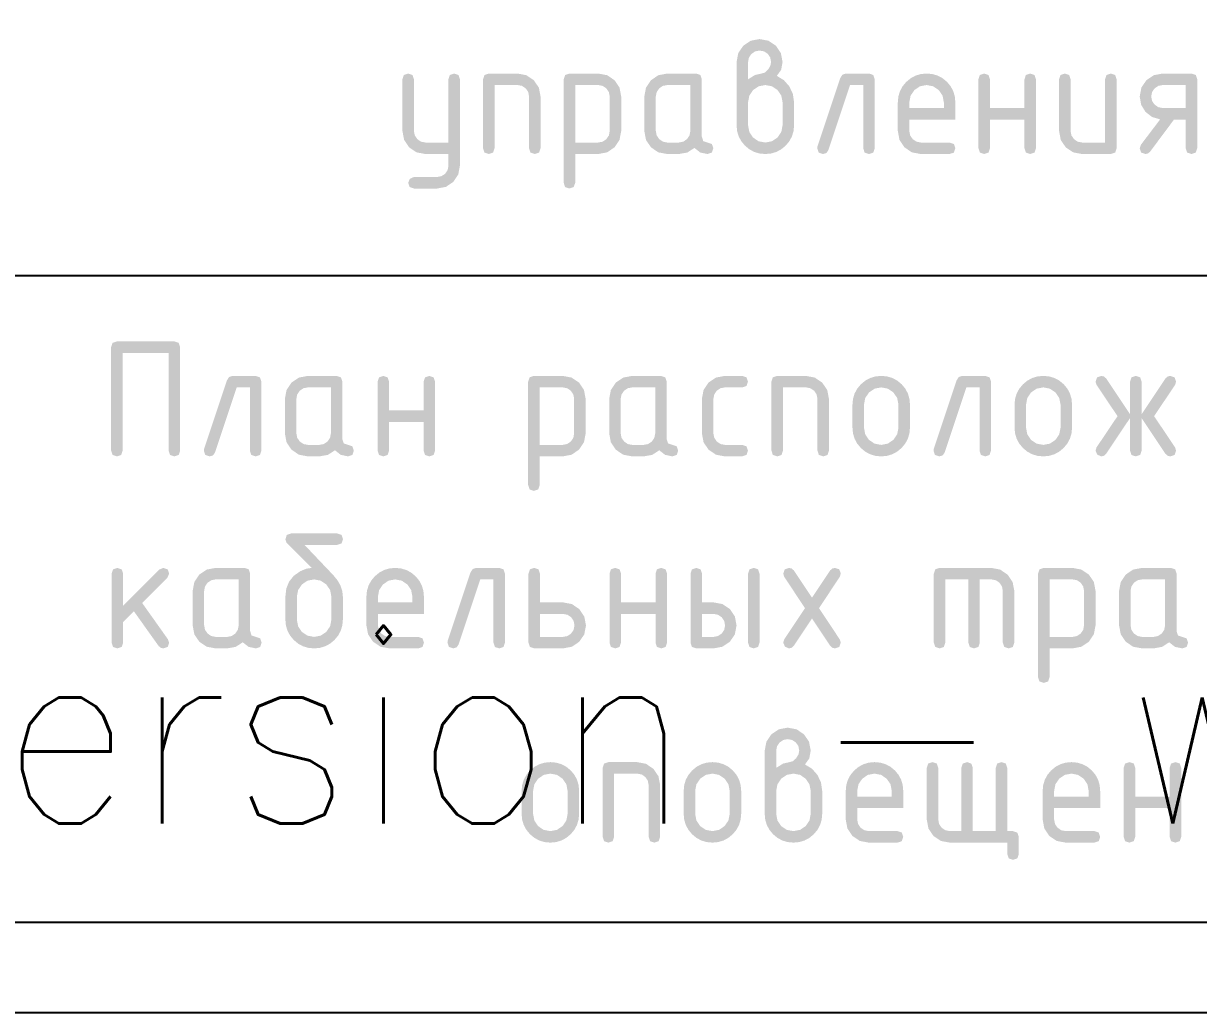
# Model space of a CAD drawing. Header units: millimetres. Extents: x 0 to 420, y 0 to 297.
# Drawn here: x 323.02 to 345.56, y 0 to 18.97 of the extents above; entities that cross this region are included whole.
import ezdxf

# ---------------------------------------------------------------- set-up
doc = ezdxf.new("R2010")
doc.units = ezdxf.units.MM
doc.layers.get('0').update_dxf_attribs({"linetype": 'CONTINUOUS'})
doc.styles.get("Standard").update_dxf_attribs({"font": 'STANDARD'})

# ---------------------------------------------------------------- blocks, each defined once
blk = doc.blocks.new('ABViewer')
at = {"color": 0, "true_color": 0x000001, "insert": (0, 0), "char_height": 0.05, "attachment_point": 1}
blk.add_mtext('ABViewer 16 trial version - www.cadsofttools.com', dxfattribs=at)

msp = doc.modelspace()

# ---------------------------------------------------------------- hatches: boundary and pattern name
at = {"true_color": 0x000007}
h = msp.add_hatch(color=0, dxfattribs=at)
h.paths.add_polyline_path([(336.924062, 17.901124), (337.058558, 17.983737), (337.181479, 18.011367), (337.247143, 18.030452), (337.308259, 18.087986), (337.351185, 18.159919), (337.365585, 18.231853), (337.349531, 18.317842), (337.301644, 18.388949), (337.230537, 18.436354), (337.144548, 18.452339), (337.05973, 18.436216), (336.988554, 18.387847), (336.940185, 18.316671), (336.924062, 18.231853)], flags=0)
h.paths.add_polyline_path([(337.475828, 17.966167), (337.611772, 17.883829), (337.716709, 17.763871), (337.783958, 17.618626), (337.806557, 17.460151), (337.806557, 17.018628), (337.796437, 16.907722), (337.766112, 16.805652), (337.715633, 16.712368), (337.645051, 16.627816), (337.560199, 16.55764), (337.466871, 16.507514), (337.365068, 16.477438), (337.254791, 16.467413), (337.143885, 16.477446), (337.041815, 16.507582), (336.94853, 16.557872), (336.863979, 16.628367), (336.793803, 16.71322), (336.743676, 16.806548), (336.713601, 16.90835), (336.703576, 17.018628), (336.703576, 18.231853), (336.735546, 18.402661), (336.832009, 18.544943), (336.974636, 18.640717), (337.144548, 18.672825), (337.315631, 18.640579), (337.458189, 18.543841), (337.553963, 18.401489), (337.586071, 18.231853), (337.558442, 18.081853)], flags=0)
h.paths.add_polyline_path([(337.586071, 17.018628), (337.586071, 17.460151), (337.561818, 17.586724), (337.489609, 17.693867), (337.382948, 17.766558), (337.254791, 17.79088), (337.126633, 17.766558), (337.019973, 17.693867), (336.94804, 17.586724), (336.924062, 17.460151), (336.924062, 17.018628), (336.94804, 16.89047), (337.019973, 16.78381), (337.126633, 16.711877), (337.254791, 16.687899), (337.382948, 16.712014), (337.489609, 16.784913), (337.561818, 16.891642)], flags=0)
for points in [[(331.176321, 16.243619), (331.176321, 16.467413), (330.734797, 16.467413), (330.563783, 16.499383), (330.421707, 16.595846), (330.325727, 16.738473), (330.293825, 16.908385), (330.293825, 17.901124), (330.321248, 17.983737), (330.404068, 18.011367), (330.486682, 17.983737), (330.514311, 17.901124), (330.514311, 16.908385), (330.530503, 16.824462), (330.579355, 16.752942), (330.650875, 16.704091), (330.734797, 16.687899), (331.176321, 16.687899), (331.176321, 17.901124), (331.203744, 17.983737), (331.286564, 18.011367), (331.369177, 17.983737), (331.396807, 17.901124), (331.396807, 16.246926), (331.365112, 16.077014), (331.270579, 15.934387), (331.12995, 15.838131), (330.960796, 15.805954), (330.514311, 15.805954), (330.431491, 15.833584), (330.404068, 15.916197), (330.437141, 15.992816), (330.514311, 16.02644), (330.955835, 16.02644), (331.041342, 16.042012), (331.11238, 16.088176), (331.160267, 16.158043)], [(331.840533, 16.577656), (331.840533, 17.901124), (331.867956, 17.983737), (331.950776, 18.011367), (332.502543, 18.011367), (332.672179, 17.979121), (332.814531, 17.882382), (332.911269, 17.740031), (332.943515, 17.570394), (332.943515, 16.577656), (332.915885, 16.494836), (332.833272, 16.467413), (332.750452, 16.494836), (332.723029, 16.577656), (332.723029, 17.570394), (332.706975, 17.655902), (332.659088, 17.72694), (332.58805, 17.774826), (332.502543, 17.79088), (332.061019, 17.79088), (332.061019, 16.577656), (332.03339, 16.494836), (331.950776, 16.467413), (331.867956, 16.494836)], [(338.801499, 18.011367), (339.243022, 18.011367), (339.325636, 17.983737), (339.353265, 17.901124), (339.353265, 16.577656), (339.325636, 16.494836), (339.243022, 16.467413), (339.160202, 16.494836), (339.132779, 16.577656), (339.132779, 17.79088), (338.880323, 17.79088), (338.464155, 16.542378), (338.425777, 16.486085), (338.360527, 16.467413), (338.277707, 16.495249), (338.250284, 16.579309), (338.255245, 16.612933), (338.691256, 17.920967), (338.733768, 17.988698)], [(341.564186, 17.128871), (341.564186, 16.577656), (341.536556, 16.494836), (341.453943, 16.467413), (341.371123, 16.494836), (341.3437, 16.577656), (341.3437, 17.901124), (341.371123, 17.983737), (341.453943, 18.011367), (341.536556, 17.983737), (341.564186, 17.901124), (341.564186, 17.349908), (342.226196, 17.349908), (342.226196, 17.901124), (342.253618, 17.983737), (342.336439, 18.011367), (342.419052, 17.983737), (342.446682, 17.901124), (342.446682, 16.577656), (342.419052, 16.494836), (342.336439, 16.467413), (342.253618, 16.494836), (342.226196, 16.577656), (342.226196, 17.128871)], [(343.99339, 17.901124), (343.99339, 16.577656), (343.96576, 16.494836), (343.883147, 16.467413), (343.33138, 16.467413), (343.160366, 16.499314), (343.01829, 16.595295), (342.92231, 16.73737), (342.890408, 16.908385), (342.890408, 17.901124), (342.917831, 17.983737), (343.000651, 18.011367), (343.083264, 17.983737), (343.110894, 17.901124), (343.110894, 16.908385), (343.127086, 16.824462), (343.175937, 16.752942), (343.247458, 16.704091), (343.33138, 16.687899), (343.772904, 16.687899), (343.772904, 17.901124), (343.800327, 17.983737), (343.883147, 18.011367), (343.96576, 17.983737)], [(324.815857, 12.872904), (325.918838, 12.872904), (326.001452, 12.845275), (326.029081, 12.762661), (326.029081, 10.777735), (326.001452, 10.694915), (325.918838, 10.667492), (325.836018, 10.694915), (325.808595, 10.777735), (325.808595, 12.652418), (324.9261, 12.652418), (324.9261, 10.777735), (324.89847, 10.694915), (324.815857, 10.667492), (324.733036, 10.694915), (324.705613, 10.777735), (324.705613, 12.762661), (324.733036, 12.845275)], [(327.035345, 12.211446), (327.476869, 12.211446), (327.559482, 12.183816), (327.587112, 12.101203), (327.587112, 10.777735), (327.559482, 10.694915), (327.476869, 10.667492), (327.394049, 10.694915), (327.366626, 10.777735), (327.366626, 11.99096), (327.114169, 11.99096), (326.698002, 10.742457), (326.659623, 10.686164), (326.594373, 10.667492), (326.511553, 10.695328), (326.48413, 10.779389), (326.489091, 10.813013), (326.925102, 12.121047), (326.967615, 12.188777)], [(330.037612, 11.32895), (330.037612, 10.777735), (330.009982, 10.694915), (329.927368, 10.667492), (329.844548, 10.694915), (329.817125, 10.777735), (329.817125, 12.101203), (329.844548, 12.183816), (329.927368, 12.211446), (330.009982, 12.183816), (330.037612, 12.101203), (330.037612, 11.549988), (330.699621, 11.549988), (330.699621, 12.101203), (330.727044, 12.183816), (330.809864, 12.211446), (330.892478, 12.183816), (330.920107, 12.101203), (330.920107, 10.777735), (330.892478, 10.694915), (330.809864, 10.667492), (330.727044, 10.694915), (330.699621, 10.777735), (330.699621, 11.32895)], [(336.258973, 11.770474), (336.258973, 11.108464), (336.275165, 11.024542), (336.324016, 10.953021), (336.395537, 10.90417), (336.479459, 10.887978), (336.81074, 10.887978), (336.893353, 10.860348), (336.920983, 10.777735), (336.893353, 10.694915), (336.81074, 10.667492), (336.479459, 10.667492), (336.308445, 10.699394), (336.166369, 10.795374), (336.070388, 10.93745), (336.038487, 11.108464), (336.038487, 11.770474), (336.070388, 11.941282), (336.166369, 12.083564), (336.308445, 12.179338), (336.479459, 12.211446), (336.81074, 12.211446), (336.893353, 12.183816), (336.920983, 12.101203), (336.893353, 12.018383), (336.81074, 11.99096), (336.479459, 11.99096), (336.394641, 11.974837), (336.323465, 11.926468), (336.275096, 11.855085)], [(337.372374, 10.777735), (337.372374, 12.101203), (337.399797, 12.183816), (337.482617, 12.211446), (338.034384, 12.211446), (338.20402, 12.1792), (338.346372, 12.082462), (338.44311, 11.94011), (338.475356, 11.770474), (338.475356, 10.777735), (338.447726, 10.694915), (338.365113, 10.667492), (338.282293, 10.694915), (338.25487, 10.777735), (338.25487, 11.770474), (338.238816, 11.855981), (338.190929, 11.927019), (338.119891, 11.974906), (338.034384, 11.99096), (337.59286, 11.99096), (337.59286, 10.777735), (337.565231, 10.694915), (337.482617, 10.667492), (337.399797, 10.694915)], [(341.032547, 12.211446), (341.47407, 12.211446), (341.556684, 12.183816), (341.584314, 12.101203), (341.584314, 10.777735), (341.556684, 10.694915), (341.47407, 10.667492), (341.39125, 10.694915), (341.363827, 10.777735), (341.363827, 11.99096), (341.111371, 11.99096), (340.695203, 10.742457), (340.656825, 10.686164), (340.591575, 10.667492), (340.508755, 10.695328), (340.481332, 10.779389), (340.486293, 10.813013), (340.922304, 12.121047), (340.964816, 12.188777)], [(344.252299, 11.404467), (343.792585, 10.715999), (343.75338, 10.67955), (343.700532, 10.667492), (343.622811, 10.700014), (343.590289, 10.777735), (343.608479, 10.839471), (344.011418, 11.439193), (343.608479, 12.039467), (343.590289, 12.101203), (343.617712, 12.183816), (343.700532, 12.211446), (343.75338, 12.199181), (343.792585, 12.162939), (344.252299, 11.474471), (344.252299, 12.101203), (344.279722, 12.183816), (344.362542, 12.211446), (344.445155, 12.183816), (344.472785, 12.101203), (344.472785, 11.474471), (344.931947, 12.162939), (344.970739, 12.199181), (345.024, 12.211446), (345.106613, 12.183816), (345.134243, 12.101203), (345.116053, 12.039467), (344.713115, 11.439193), (345.116053, 10.839471), (345.134243, 10.777735), (345.106613, 10.694915), (345.024, 10.667492), (344.970739, 10.67955), (344.931947, 10.715999), (344.472785, 11.404467), (344.472785, 10.777735), (344.445155, 10.694915), (344.362542, 10.667492), (344.279722, 10.694915), (344.252299, 10.777735)], [(324.935672, 7.802877), (325.629101, 8.496306), (325.707925, 8.528277), (325.790538, 8.500647), (325.818168, 8.418034), (325.784544, 8.340863), (325.300025, 7.856345), (325.796119, 7.157955), (325.818168, 7.092912), (325.790538, 7.011332), (325.707925, 6.984323), (325.65549, 6.995967), (325.615872, 7.031176), (325.141275, 7.697595), (324.935672, 7.492543), (324.935672, 7.094566), (324.908042, 7.011746), (324.825429, 6.984323), (324.742609, 7.011746), (324.715186, 7.094566), (324.715186, 8.418034), (324.742609, 8.500647), (324.825429, 8.528277), (324.908042, 8.500647), (324.935672, 8.418034)], [(331.708354, 8.528277), (332.149877, 8.528277), (332.232491, 8.500647), (332.26012, 8.418034), (332.26012, 7.094566), (332.232491, 7.011746), (332.149877, 6.984323), (332.067057, 7.011746), (332.039634, 7.094566), (332.039634, 8.307791), (331.787178, 8.307791), (331.37101, 7.059288), (331.332632, 7.002995), (331.267382, 6.984323), (331.184562, 7.012159), (331.157139, 7.096219), (331.1621, 7.129843), (331.598111, 8.437877), (331.640623, 8.505608)], [(334.486582, 7.645781), (334.486582, 7.094566), (334.458952, 7.011746), (334.376339, 6.984323), (334.293519, 7.011746), (334.266096, 7.094566), (334.266096, 8.418034), (334.293519, 8.500647), (334.376339, 8.528277), (334.458952, 8.500647), (334.486582, 8.418034), (334.486582, 7.866818), (335.148592, 7.866818), (335.148592, 8.418034), (335.176015, 8.500647), (335.258835, 8.528277), (335.341448, 8.500647), (335.369078, 8.418034), (335.369078, 7.094566), (335.341448, 7.011746), (335.258835, 6.984323), (335.176015, 7.011746), (335.148592, 7.094566), (335.148592, 7.645781)], [(338.284252, 7.756024), (338.683332, 7.156302), (338.702073, 7.094566), (338.674443, 7.011746), (338.59183, 6.984323), (338.538569, 6.99638), (338.499777, 7.03283), (338.150307, 7.557587), (337.801387, 7.03283), (337.762182, 6.99638), (337.709334, 6.984323), (337.631613, 7.016844), (337.599091, 7.094566), (337.617281, 7.156302), (338.016913, 7.756024), (337.617281, 8.356297), (337.599091, 8.418034), (337.626514, 8.500647), (337.709334, 8.528277), (337.762182, 8.516012), (337.801387, 8.47977), (338.150307, 7.956666), (338.499777, 8.47977), (338.538569, 8.516012), (338.59183, 8.528277), (338.674443, 8.50106), (338.702073, 8.419687), (338.683332, 8.356297)], [(340.597701, 8.528277), (341.590439, 8.528277), (341.760076, 8.496031), (341.902427, 8.399292), (341.999165, 8.256941), (342.031411, 8.087304), (342.031411, 7.094566), (342.003782, 7.011746), (341.921168, 6.984323), (341.838348, 7.011746), (341.810925, 7.094566), (341.810925, 8.087304), (341.79494, 8.172812), (341.747536, 8.24385), (341.676429, 8.291736), (341.590439, 8.307791), (341.369953, 8.307791), (341.369953, 7.094566), (341.342323, 7.011746), (341.25971, 6.984323), (341.17689, 7.011746), (341.149467, 7.094566), (341.149467, 8.307791), (340.707944, 8.307791), (340.707944, 7.094566), (340.680314, 7.011746), (340.597701, 6.984323), (340.51488, 7.011746), (340.487457, 7.094566), (340.487457, 8.418034), (340.51488, 8.500647)], [(334.134388, 3.369063), (334.134388, 4.692531), (334.161811, 4.775144), (334.244632, 4.802774), (334.796398, 4.802774), (334.966035, 4.770528), (335.108386, 4.67379), (335.205124, 4.531438), (335.23737, 4.361802), (335.23737, 3.369063), (335.209741, 3.286243), (335.127127, 3.25882), (335.044307, 3.286243), (335.016884, 3.369063), (335.016884, 4.361802), (335.00083, 4.447309), (334.952943, 4.518347), (334.881905, 4.566234), (334.796398, 4.582288), (334.354875, 4.582288), (334.354875, 3.369063), (334.327245, 3.286243), (334.244632, 3.25882), (334.161811, 3.286243)], [(341.896257, 3.25882), (340.793275, 3.25882), (340.622261, 3.29079), (340.480185, 3.387253), (340.384205, 3.52988), (340.352303, 3.699792), (340.352303, 4.692531), (340.379726, 4.775144), (340.462546, 4.802774), (340.54516, 4.775144), (340.572789, 4.692531), (340.572789, 3.699792), (340.588981, 3.61587), (340.637833, 3.54435), (340.709353, 3.495498), (340.793275, 3.479306), (341.014313, 3.479306), (341.014313, 4.692531), (341.041736, 4.775144), (341.124556, 4.802774), (341.207169, 4.775144), (341.234799, 4.692531), (341.234799, 3.479306), (341.675771, 3.479306), (341.675771, 4.692531), (341.703194, 4.775144), (341.786014, 4.802774), (341.868628, 4.775144), (341.896257, 4.692531), (341.896257, 3.479306), (342.0065, 3.479306), (342.089114, 3.451676), (342.116743, 3.369063), (342.116743, 3.038334), (342.089114, 2.95572), (342.0065, 2.928091), (341.92368, 2.95572), (341.896257, 3.038334)], [(344.350414, 3.920278), (344.350414, 3.369063), (344.322784, 3.286243), (344.240171, 3.25882), (344.157351, 3.286243), (344.129928, 3.369063), (344.129928, 4.692531), (344.157351, 4.775144), (344.240171, 4.802774), (344.322784, 4.775144), (344.350414, 4.692531), (344.350414, 4.141316), (345.012423, 4.141316), (345.012423, 4.692531), (345.039846, 4.775144), (345.122666, 4.802774), (345.20528, 4.775144), (345.232909, 4.692531), (345.232909, 3.369063), (345.20528, 3.286243), (345.122666, 3.25882), (345.039846, 3.286243), (345.012423, 3.369063), (345.012423, 3.920278)]]:
    msp.add_hatch(color=0, dxfattribs=at).paths.add_polyline_path(points, flags=0)
h = msp.add_hatch(color=0, dxfattribs=at)
h.paths.add_polyline_path([(333.387241, 17.901124), (333.414664, 17.983737), (333.497484, 18.011367), (334.049251, 18.011367), (334.220059, 17.979258), (334.362341, 17.883485), (334.458115, 17.741202), (334.490223, 17.570394), (334.490223, 16.908385), (334.458115, 16.738473), (334.362341, 16.595846), (334.220059, 16.499383), (334.049251, 16.467413), (333.607727, 16.467413), (333.607727, 15.916197), (333.580098, 15.833584), (333.497484, 15.805954), (333.414664, 15.833584), (333.387241, 15.916197)], flags=0)
h.paths.add_polyline_path([(333.607727, 17.79088), (333.607727, 16.687899), (334.049251, 16.687899), (334.133862, 16.704022), (334.205245, 16.752391), (334.253614, 16.823567), (334.269737, 16.908385), (334.269737, 17.570394), (334.253683, 17.655902), (334.205796, 17.72694), (334.134758, 17.774826), (334.049251, 17.79088)], flags=0)
h = msp.add_hatch(color=0, dxfattribs=at)
h.paths.add_polyline_path([(335.816445, 17.79088), (335.374922, 17.79088), (335.290103, 17.774757), (335.218928, 17.726388), (335.170559, 17.655006), (335.154436, 17.570394), (335.154436, 16.908385), (335.170628, 16.824462), (335.219479, 16.752942), (335.290999, 16.704091), (335.374922, 16.687899), (335.595959, 16.687899), (335.680571, 16.704022), (335.751953, 16.752391), (335.800322, 16.823567), (335.816445, 16.908385)], flags=0)
h.paths.add_polyline_path([(336.257417, 16.577656), (336.229788, 16.494836), (336.147174, 16.467413), (336.007097, 16.496489), (335.894718, 16.58427), (335.758981, 16.496489), (335.595959, 16.467413), (335.374922, 16.467413), (335.203907, 16.499314), (335.061831, 16.595295), (334.965851, 16.73737), (334.933949, 16.908385), (334.933949, 17.570394), (334.965851, 17.741202), (335.061831, 17.883485), (335.203907, 17.979258), (335.374922, 18.011367), (335.926688, 18.011367), (336.009302, 17.983737), (336.036931, 17.901124), (336.036931, 16.798142), (336.064354, 16.715322), (336.147174, 16.687899), (336.229788, 16.660269)], flags=0)
h = msp.add_hatch(color=0, dxfattribs=at)
h.paths.add_polyline_path([(340.348207, 17.79088), (340.221221, 17.766558), (340.114492, 17.693867), (340.041594, 17.586724), (340.017478, 17.460151), (340.017478, 17.349908), (340.679487, 17.349908), (340.679487, 17.460151), (340.655165, 17.586724), (340.582474, 17.693867), (340.475262, 17.766558)], flags=0)
h.paths.add_polyline_path([(340.017478, 17.128871), (340.017478, 16.908385), (340.03367, 16.824462), (340.082521, 16.752942), (340.154041, 16.704091), (340.237964, 16.687899), (340.78973, 16.687899), (340.872344, 16.660269), (340.899974, 16.577656), (340.872344, 16.494836), (340.78973, 16.467413), (340.237964, 16.467413), (340.066949, 16.499314), (339.924874, 16.595295), (339.828893, 16.73737), (339.796992, 16.908385), (339.796992, 17.460151), (339.807026, 17.57011), (339.837162, 17.671749), (339.887451, 17.765016), (339.957947, 17.849861), (340.042799, 17.920442), (340.136127, 17.970921), (340.23793, 18.001247), (340.348207, 18.011367), (340.459828, 18.00135), (340.562354, 17.971335), (340.655785, 17.921372), (340.740121, 17.851514), (340.809979, 17.767187), (340.859942, 17.673816), (340.889957, 17.571454), (340.899974, 17.460151), (340.899974, 17.128871)], flags=0)
h = msp.add_hatch(color=0, dxfattribs=at)
h.paths.add_polyline_path([(344.829581, 17.132178), (344.673863, 17.178067), (344.54791, 17.276045), (344.464815, 17.411231), (344.437116, 17.570394), (344.469018, 17.741202), (344.564998, 17.883485), (344.707074, 17.979258), (344.878088, 18.011367), (345.429855, 18.011367), (345.512468, 17.983737), (345.540098, 17.901124), (345.540098, 16.577656), (345.512468, 16.494836), (345.429855, 16.467413), (345.347035, 16.494836), (345.319612, 16.577656), (345.319612, 17.128871), (345.095267, 17.128871), (344.636105, 16.512612), (344.5969, 16.478644), (344.547359, 16.467413), (344.464539, 16.494836), (344.437116, 16.577656), (344.459165, 16.644353)], flags=0)
h.paths.add_polyline_path([(344.657602, 17.570394), (344.673794, 17.486058), (344.722646, 17.414952), (344.794166, 17.3661), (344.878088, 17.349908), (345.319612, 17.349908), (345.319612, 17.79088), (344.878088, 17.79088), (344.79327, 17.774757), (344.722094, 17.726388), (344.673725, 17.655006)], flags=0)
h = msp.add_hatch(color=0, dxfattribs=at)
h.paths.add_polyline_path([(328.921104, 11.99096), (328.479581, 11.99096), (328.394763, 11.974837), (328.323587, 11.926468), (328.275218, 11.855085), (328.259095, 11.770474), (328.259095, 11.108464), (328.275287, 11.024542), (328.324138, 10.953021), (328.395659, 10.90417), (328.479581, 10.887978), (328.700618, 10.887978), (328.78523, 10.904101), (328.856612, 10.95247), (328.904981, 11.023646), (328.921104, 11.108464)], flags=0)
h.paths.add_polyline_path([(329.362077, 10.777735), (329.334447, 10.694915), (329.251834, 10.667492), (329.111756, 10.696569), (328.999377, 10.78435), (328.86364, 10.696569), (328.700618, 10.667492), (328.479581, 10.667492), (328.308566, 10.699394), (328.166491, 10.795374), (328.07051, 10.93745), (328.038609, 11.108464), (328.038609, 11.770474), (328.07051, 11.941282), (328.166491, 12.083564), (328.308566, 12.179338), (328.479581, 12.211446), (329.031348, 12.211446), (329.113961, 12.183816), (329.141591, 12.101203), (329.141591, 10.998221), (329.169014, 10.915401), (329.251834, 10.887978), (329.334447, 10.860348)], flags=0)
h = msp.add_hatch(color=0, dxfattribs=at)
h.paths.add_polyline_path([(332.705492, 12.101203), (332.732915, 12.183816), (332.815735, 12.211446), (333.367501, 12.211446), (333.538309, 12.179338), (333.680591, 12.083564), (333.776365, 11.941282), (333.808473, 11.770474), (333.808473, 11.108464), (333.776365, 10.938552), (333.680591, 10.795925), (333.538309, 10.699462), (333.367501, 10.667492), (332.925978, 10.667492), (332.925978, 10.116277), (332.898348, 10.033663), (332.815735, 10.006034), (332.732915, 10.033663), (332.705492, 10.116277)], flags=0)
h.paths.add_polyline_path([(332.925978, 11.99096), (332.925978, 10.887978), (333.367501, 10.887978), (333.452113, 10.904101), (333.523495, 10.95247), (333.571864, 11.023646), (333.587987, 11.108464), (333.587987, 11.770474), (333.571933, 11.855981), (333.524046, 11.927019), (333.453008, 11.974906), (333.367501, 11.99096)], flags=0)
h = msp.add_hatch(color=0, dxfattribs=at)
h.paths.add_polyline_path([(335.142466, 11.99096), (334.700942, 11.99096), (334.616124, 11.974837), (334.544949, 11.926468), (334.496579, 11.855085), (334.480456, 11.770474), (334.480456, 11.108464), (334.496648, 11.024542), (334.5455, 10.953021), (334.61702, 10.90417), (334.700942, 10.887978), (334.92198, 10.887978), (335.006591, 10.904101), (335.077974, 10.95247), (335.126343, 11.023646), (335.142466, 11.108464)], flags=0)
h.paths.add_polyline_path([(335.583438, 10.777735), (335.555808, 10.694915), (335.473195, 10.667492), (335.333118, 10.696569), (335.220738, 10.78435), (335.085002, 10.696569), (334.92198, 10.667492), (334.700942, 10.667492), (334.529928, 10.699394), (334.387852, 10.795374), (334.291872, 10.93745), (334.25997, 11.108464), (334.25997, 11.770474), (334.291872, 11.941282), (334.387852, 12.083564), (334.529928, 12.179338), (334.700942, 12.211446), (335.252709, 12.211446), (335.335322, 12.183816), (335.362952, 12.101203), (335.362952, 10.998221), (335.390375, 10.915401), (335.473195, 10.887978), (335.555808, 10.860348)], flags=0)
h = msp.add_hatch(color=0, dxfattribs=at)
h.paths.add_polyline_path([(338.926853, 11.218707), (338.926853, 11.660231), (338.936887, 11.77019), (338.967023, 11.871828), (339.017313, 11.965096), (339.087808, 12.04994), (339.172661, 12.120521), (339.265988, 12.171001), (339.367791, 12.201326), (339.478068, 12.211446), (339.589689, 12.201429), (339.692215, 12.171414), (339.785646, 12.121451), (339.869982, 12.051594), (339.93984, 11.967266), (339.989803, 11.873895), (340.019818, 11.771533), (340.029835, 11.660231), (340.029835, 11.218707), (340.019715, 11.10843), (339.989389, 11.006627), (339.93891, 10.9133), (339.868329, 10.828447), (339.783476, 10.757952), (339.690148, 10.707662), (339.588346, 10.677526), (339.478068, 10.667492), (339.367791, 10.677526), (339.265988, 10.707662), (339.172661, 10.757952), (339.087808, 10.828447), (339.017313, 10.9133), (338.967023, 11.006627), (338.936887, 11.10843)], flags=0)
h.paths.add_polyline_path([(339.809349, 11.218707), (339.809349, 11.660231), (339.785026, 11.786803), (339.712335, 11.893946), (339.605123, 11.966637), (339.478068, 11.99096), (339.351082, 11.966637), (339.244353, 11.893946), (339.171455, 11.786803), (339.147339, 11.660231), (339.147339, 11.218707), (339.171317, 11.09055), (339.243251, 10.98389), (339.349911, 10.911956), (339.478068, 10.887978), (339.605123, 10.912094), (339.712335, 10.984992), (339.785026, 11.091721)], flags=0)
h = msp.add_hatch(color=0, dxfattribs=at)
h.paths.add_polyline_path([(342.03581, 11.218707), (342.03581, 11.660231), (342.045844, 11.77019), (342.07598, 11.871828), (342.12627, 11.965096), (342.196765, 12.04994), (342.281618, 12.120521), (342.374946, 12.171001), (342.476748, 12.201326), (342.587026, 12.211446), (342.698647, 12.201429), (342.801173, 12.171414), (342.894604, 12.121451), (342.97894, 12.051594), (343.048798, 11.967266), (343.09876, 11.873895), (343.128776, 11.771533), (343.138792, 11.660231), (343.138792, 11.218707), (343.128672, 11.10843), (343.098347, 11.006627), (343.047868, 10.9133), (342.977286, 10.828447), (342.892433, 10.757952), (342.799106, 10.707662), (342.697303, 10.677526), (342.587026, 10.667492), (342.476748, 10.677526), (342.374946, 10.707662), (342.281618, 10.757952), (342.196765, 10.828447), (342.12627, 10.9133), (342.07598, 11.006627), (342.045844, 11.10843)], flags=0)
h.paths.add_polyline_path([(342.918306, 11.218707), (342.918306, 11.660231), (342.893984, 11.786803), (342.821292, 11.893946), (342.714081, 11.966637), (342.587026, 11.99096), (342.460039, 11.966637), (342.35331, 11.893946), (342.280412, 11.786803), (342.256297, 11.660231), (342.256297, 11.218707), (342.280274, 11.09055), (342.352208, 10.98389), (342.458868, 10.911956), (342.587026, 10.887978), (342.714081, 10.912094), (342.821292, 10.984992), (342.893984, 11.091721)], flags=0)
h = msp.add_hatch(color=0, dxfattribs=at)
h.paths.add_polyline_path([(329.151163, 7.977061), (329.151163, 7.535538), (329.141043, 7.42526), (329.110718, 7.323458), (329.060238, 7.23013), (328.989657, 7.145277), (328.904804, 7.074782), (328.811477, 7.024492), (328.709674, 6.994356), (328.599397, 6.984323), (328.489119, 6.994356), (328.387317, 7.024492), (328.293989, 7.074782), (328.209136, 7.145277), (328.138641, 7.23013), (328.088351, 7.323458), (328.058215, 7.42526), (328.048181, 7.535538), (328.048181, 7.977061), (328.065975, 8.132194), (328.119426, 8.265209), (328.208637, 8.376107), (328.333711, 8.464887), (328.448364, 8.512291), (328.554748, 8.528277), (328.07023, 9.012795), (328.048181, 9.077838), (328.075604, 9.161692), (328.158424, 9.189735), (329.042574, 9.189735), (329.125187, 9.162105), (329.152817, 9.079492), (329.125187, 8.996672), (329.042574, 8.969249), (328.415842, 8.969249), (328.970364, 8.386063), (329.049309, 8.289135), (329.105826, 8.18859), (329.139811, 8.084531)], flags=0)
h.paths.add_polyline_path([(328.930677, 7.535538), (328.930677, 7.977061), (328.906355, 8.103634), (328.833663, 8.210777), (328.726452, 8.283468), (328.599397, 8.307791), (328.47241, 8.283468), (328.365681, 8.210777), (328.292783, 8.103634), (328.268667, 7.977061), (328.268667, 7.535538), (328.292645, 7.40738), (328.364579, 7.30072), (328.471239, 7.228787), (328.599397, 7.204809), (328.726452, 7.228924), (328.833663, 7.301823), (328.906355, 7.408552)], flags=0)
h = msp.add_hatch(color=0, dxfattribs=at)
h.paths.add_polyline_path([(327.15216, 8.307791), (326.710637, 8.307791), (326.625819, 8.291667), (326.554643, 8.243298), (326.506274, 8.171916), (326.490151, 8.087304), (326.490151, 7.425295), (326.506343, 7.341372), (326.555194, 7.269852), (326.626714, 7.221001), (326.710637, 7.204809), (326.931674, 7.204809), (327.016286, 7.220932), (327.087668, 7.269301), (327.136037, 7.340477), (327.15216, 7.425295)], flags=0)
h.paths.add_polyline_path([(327.593133, 7.094566), (327.565503, 7.011746), (327.482889, 6.984323), (327.342812, 7.013399), (327.230433, 7.10118), (327.094696, 7.013399), (326.931674, 6.984323), (326.710637, 6.984323), (326.539622, 7.016224), (326.397547, 7.112205), (326.301566, 7.25428), (326.269665, 7.425295), (326.269665, 8.087304), (326.301566, 8.258112), (326.397547, 8.400395), (326.539622, 8.496168), (326.710637, 8.528277), (327.262403, 8.528277), (327.345017, 8.500647), (327.372646, 8.418034), (327.372646, 7.315052), (327.400069, 7.232232), (327.482889, 7.204809), (327.565503, 7.177179)], flags=0)
h = msp.add_hatch(color=0, dxfattribs=at)
h.paths.add_polyline_path([(330.153875, 8.307791), (330.026889, 8.283468), (329.92016, 8.210777), (329.847262, 8.103634), (329.823146, 7.977061), (329.823146, 7.866818), (330.485156, 7.866818), (330.485156, 7.977061), (330.460833, 8.103634), (330.388142, 8.210777), (330.28093, 8.283468)], flags=0)
h.paths.add_polyline_path([(329.823146, 7.645781), (329.823146, 7.425295), (329.839338, 7.341372), (329.888189, 7.269852), (329.95971, 7.221001), (330.043632, 7.204809), (330.595399, 7.204809), (330.678012, 7.177179), (330.705642, 7.094566), (330.678012, 7.011746), (330.595399, 6.984323), (330.043632, 6.984323), (329.872618, 7.016224), (329.730542, 7.112205), (329.634562, 7.25428), (329.60266, 7.425295), (329.60266, 7.977061), (329.612694, 8.08702), (329.64283, 8.188659), (329.69312, 8.281926), (329.763615, 8.366771), (329.848468, 8.437352), (329.941795, 8.487831), (330.043598, 8.518157), (330.153875, 8.528277), (330.265496, 8.51826), (330.368022, 8.488245), (330.461453, 8.438282), (330.545789, 8.368424), (330.615647, 8.284097), (330.66561, 8.190726), (330.695625, 8.088364), (330.705642, 7.977061), (330.705642, 7.645781)], flags=0)
h = msp.add_hatch(color=0, dxfattribs=at)
h.paths.add_polyline_path([(333.814599, 7.425295), (333.782491, 7.25428), (333.686717, 7.112205), (333.544435, 7.016224), (333.373627, 6.984323), (332.82186, 6.984323), (332.73904, 7.011746), (332.711617, 7.094566), (332.711617, 8.418034), (332.73904, 8.500647), (332.82186, 8.528277), (332.904474, 8.500647), (332.932103, 8.418034), (332.932103, 7.866818), (333.373627, 7.866818), (333.544435, 7.834572), (333.686717, 7.737834), (333.782491, 7.595207)], flags=0)
h.paths.add_polyline_path([(333.594113, 7.425295), (333.578059, 7.511284), (333.530172, 7.582391), (333.459134, 7.629796), (333.373627, 7.645781), (332.932103, 7.645781), (332.932103, 7.204809), (333.373627, 7.204809), (333.458238, 7.220932), (333.529621, 7.269301), (333.57799, 7.340477)], flags=0)
h = msp.add_hatch(color=0, dxfattribs=at)
h.paths.add_polyline_path([(336.70307, 7.425295), (336.670962, 7.25428), (336.575188, 7.112205), (336.43263, 7.016224), (336.261547, 6.984323), (335.930818, 6.984323), (335.847998, 7.011746), (335.820575, 7.094566), (335.820575, 8.418034), (335.847998, 8.500647), (335.930818, 8.528277), (336.013431, 8.500647), (336.041061, 8.418034), (336.041061, 7.866818), (336.261547, 7.866818), (336.43263, 7.83471), (336.575188, 7.738936), (336.670962, 7.596378)], flags=0)
h.paths.add_polyline_path([(336.482584, 7.425295), (336.46653, 7.511284), (336.418643, 7.582391), (336.347537, 7.629796), (336.261547, 7.645781), (336.041061, 7.645781), (336.041061, 7.204809), (336.261547, 7.204809), (336.346641, 7.220932), (336.418092, 7.269301), (336.466461, 7.340477)], flags=0)
h.paths.add_polyline_path([(336.923556, 8.418034), (336.950979, 8.500647), (337.0338, 8.528277), (337.116413, 8.500647), (337.144043, 8.418034), (337.144043, 7.094566), (337.116413, 7.011746), (337.0338, 6.984323), (336.950979, 7.011746), (336.923556, 7.094566)], flags=0)
h = msp.add_hatch(color=0, dxfattribs=at)
h.paths.add_polyline_path([(342.486565, 8.418034), (342.513988, 8.500647), (342.596808, 8.528277), (343.148575, 8.528277), (343.319383, 8.496168), (343.461665, 8.400395), (343.557439, 8.258112), (343.589547, 8.087304), (343.589547, 7.425295), (343.557439, 7.255383), (343.461665, 7.112756), (343.319383, 7.016293), (343.148575, 6.984323), (342.707051, 6.984323), (342.707051, 6.433107), (342.679422, 6.350494), (342.596808, 6.322864), (342.513988, 6.350494), (342.486565, 6.433107)], flags=0)
h.paths.add_polyline_path([(342.707051, 8.307791), (342.707051, 7.204809), (343.148575, 7.204809), (343.233186, 7.220932), (343.304569, 7.269301), (343.352938, 7.340477), (343.369061, 7.425295), (343.369061, 8.087304), (343.353007, 8.172812), (343.30512, 8.24385), (343.234082, 8.291736), (343.148575, 8.307791)], flags=0)
h = msp.add_hatch(color=0, dxfattribs=at)
h.paths.add_polyline_path([(344.92354, 8.307791), (344.482016, 8.307791), (344.397198, 8.291667), (344.326022, 8.243298), (344.277653, 8.171916), (344.26153, 8.087304), (344.26153, 7.425295), (344.277722, 7.341372), (344.326574, 7.269852), (344.398094, 7.221001), (344.482016, 7.204809), (344.703054, 7.204809), (344.787665, 7.220932), (344.859047, 7.269301), (344.907417, 7.340477), (344.92354, 7.425295)], flags=0)
h.paths.add_polyline_path([(345.364512, 7.094566), (345.336882, 7.011746), (345.254269, 6.984323), (345.114191, 7.013399), (345.001812, 7.10118), (344.866075, 7.013399), (344.703054, 6.984323), (344.482016, 6.984323), (344.311002, 7.016224), (344.168926, 7.112205), (344.072946, 7.25428), (344.041044, 7.425295), (344.041044, 8.087304), (344.072946, 8.258112), (344.168926, 8.400395), (344.311002, 8.496168), (344.482016, 8.528277), (345.033783, 8.528277), (345.116396, 8.500647), (345.144026, 8.418034), (345.144026, 7.315052), (345.171449, 7.232232), (345.254269, 7.204809), (345.336882, 7.177179)], flags=0)
h = msp.add_hatch(color=0, dxfattribs=at)
h.paths.add_polyline_path([(337.463832, 4.692531), (337.598328, 4.775144), (337.721249, 4.802774), (337.786913, 4.82186), (337.848029, 4.879393), (337.890955, 4.951326), (337.905355, 5.02326), (337.889301, 5.10925), (337.841414, 5.180356), (337.770308, 5.227761), (337.684318, 5.243746), (337.5995, 5.227623), (337.528324, 5.179254), (337.479955, 5.108078), (337.463832, 5.02326)], flags=0)
h.paths.add_polyline_path([(338.015598, 4.757574), (338.151542, 4.675237), (338.25648, 4.555278), (338.323728, 4.410033), (338.346328, 4.251559), (338.346328, 3.810035), (338.336208, 3.699129), (338.305882, 3.597059), (338.255403, 3.503775), (338.184822, 3.419224), (338.099969, 3.349047), (338.006641, 3.298921), (337.904839, 3.268845), (337.794561, 3.25882), (337.683655, 3.268854), (337.581585, 3.29899), (337.488301, 3.34928), (337.403749, 3.419775), (337.333573, 3.504628), (337.283447, 3.597955), (337.253371, 3.699758), (337.243346, 3.810035), (337.243346, 5.02326), (337.275316, 5.194068), (337.371779, 5.33635), (337.514406, 5.432124), (337.684318, 5.464232), (337.855402, 5.431986), (337.99796, 5.335248), (338.093733, 5.192897), (338.125841, 5.02326), (338.098212, 4.873261)], flags=0)
h.paths.add_polyline_path([(338.125841, 3.810035), (338.125841, 4.251559), (338.101588, 4.378132), (338.029379, 4.485274), (337.922719, 4.557965), (337.794561, 4.582288), (337.666404, 4.557965), (337.559743, 4.485274), (337.48781, 4.378132), (337.463832, 4.251559), (337.463832, 3.810035), (337.48781, 3.681878), (337.559743, 3.575218), (337.666404, 3.503284), (337.794561, 3.479306), (337.922719, 3.503422), (338.029379, 3.57632), (338.101588, 3.683049)], flags=0)
h = msp.add_hatch(color=0, dxfattribs=at)
h.paths.add_polyline_path([(332.57991, 3.810035), (332.57991, 4.251559), (332.589944, 4.361518), (332.62008, 4.463156), (332.670369, 4.556424), (332.740865, 4.641268), (332.825717, 4.711849), (332.919045, 4.762329), (333.020848, 4.792654), (333.131125, 4.802774), (333.242746, 4.792757), (333.345272, 4.762742), (333.438703, 4.712779), (333.523039, 4.642922), (333.592897, 4.558594), (333.64286, 4.465224), (333.672875, 4.362861), (333.682892, 4.251559), (333.682892, 3.810035), (333.672772, 3.699758), (333.642446, 3.597955), (333.591967, 3.504628), (333.521385, 3.419775), (333.436533, 3.34928), (333.343205, 3.29899), (333.241403, 3.268854), (333.131125, 3.25882), (333.020848, 3.268854), (332.919045, 3.29899), (332.825717, 3.34928), (332.740865, 3.419775), (332.670369, 3.504628), (332.62008, 3.597955), (332.589944, 3.699758)], flags=0)
h.paths.add_polyline_path([(333.462405, 3.810035), (333.462405, 4.251559), (333.438083, 4.378132), (333.365392, 4.485274), (333.25818, 4.557965), (333.131125, 4.582288), (333.004139, 4.557965), (332.89741, 4.485274), (332.824512, 4.378132), (332.800396, 4.251559), (332.800396, 3.810035), (332.824374, 3.681878), (332.896307, 3.575218), (333.002968, 3.503284), (333.131125, 3.479306), (333.25818, 3.503422), (333.365392, 3.57632), (333.438083, 3.683049)], flags=0)
h = msp.add_hatch(color=0, dxfattribs=at)
h.paths.add_polyline_path([(335.688867, 3.810035), (335.688867, 4.251559), (335.698901, 4.361518), (335.729037, 4.463156), (335.779327, 4.556424), (335.849822, 4.641268), (335.934675, 4.711849), (336.028002, 4.762329), (336.129805, 4.792654), (336.240082, 4.802774), (336.351704, 4.792757), (336.45423, 4.762742), (336.547661, 4.712779), (336.631996, 4.642922), (336.701854, 4.558594), (336.751817, 4.465224), (336.781832, 4.362861), (336.791849, 4.251559), (336.791849, 3.810035), (336.781729, 3.699758), (336.751404, 3.597955), (336.700924, 3.504628), (336.630343, 3.419775), (336.54549, 3.34928), (336.452163, 3.29899), (336.35036, 3.268854), (336.240082, 3.25882), (336.129805, 3.268854), (336.028002, 3.29899), (335.934675, 3.34928), (335.849822, 3.419775), (335.779327, 3.504628), (335.729037, 3.597955), (335.698901, 3.699758)], flags=0)
h.paths.add_polyline_path([(336.571363, 3.810035), (336.571363, 4.251559), (336.54704, 4.378132), (336.474349, 4.485274), (336.367138, 4.557965), (336.240082, 4.582288), (336.113096, 4.557965), (336.006367, 4.485274), (335.933469, 4.378132), (335.909353, 4.251559), (335.909353, 3.810035), (335.933331, 3.681878), (336.005265, 3.575218), (336.111925, 3.503284), (336.240082, 3.479306), (336.367138, 3.503422), (336.474349, 3.57632), (336.54704, 3.683049)], flags=0)
h = msp.add_hatch(color=0, dxfattribs=at)
h.paths.add_polyline_path([(339.34904, 4.582288), (339.222054, 4.557965), (339.115325, 4.485274), (339.042426, 4.378132), (339.018311, 4.251559), (339.018311, 4.141316), (339.68032, 4.141316), (339.68032, 4.251559), (339.655998, 4.378132), (339.583306, 4.485274), (339.476095, 4.557965)], flags=0)
h.paths.add_polyline_path([(339.018311, 3.920278), (339.018311, 3.699792), (339.034503, 3.61587), (339.083354, 3.54435), (339.154874, 3.495498), (339.238797, 3.479306), (339.790563, 3.479306), (339.873177, 3.451676), (339.900806, 3.369063), (339.873177, 3.286243), (339.790563, 3.25882), (339.238797, 3.25882), (339.067782, 3.290722), (338.925706, 3.386702), (338.829726, 3.528778), (338.797825, 3.699792), (338.797825, 4.251559), (338.807858, 4.361518), (338.837994, 4.463156), (338.888284, 4.556424), (338.958779, 4.641268), (339.043632, 4.711849), (339.13696, 4.762329), (339.238762, 4.792654), (339.34904, 4.802774), (339.460661, 4.792757), (339.563187, 4.762742), (339.656618, 4.712779), (339.740954, 4.642922), (339.810812, 4.558594), (339.860774, 4.465224), (339.89079, 4.362861), (339.900806, 4.251559), (339.900806, 3.920278)], flags=0)
h = msp.add_hatch(color=0, dxfattribs=at)
h.paths.add_polyline_path([(343.126664, 4.582288), (342.999678, 4.557965), (342.892949, 4.485274), (342.820051, 4.378132), (342.795935, 4.251559), (342.795935, 4.141316), (343.457945, 4.141316), (343.457945, 4.251559), (343.433622, 4.378132), (343.360931, 4.485274), (343.253719, 4.557965)], flags=0)
h.paths.add_polyline_path([(342.795935, 3.920278), (342.795935, 3.699792), (342.812127, 3.61587), (342.860979, 3.54435), (342.932499, 3.495498), (343.016421, 3.479306), (343.568188, 3.479306), (343.650801, 3.451676), (343.678431, 3.369063), (343.650801, 3.286243), (343.568188, 3.25882), (343.016421, 3.25882), (342.845407, 3.290722), (342.703331, 3.386702), (342.607351, 3.528778), (342.575449, 3.699792), (342.575449, 4.251559), (342.585483, 4.361518), (342.615619, 4.463156), (342.665909, 4.556424), (342.736404, 4.641268), (342.821257, 4.711849), (342.914584, 4.762329), (343.016387, 4.792654), (343.126664, 4.802774), (343.238285, 4.792757), (343.340811, 4.762742), (343.434242, 4.712779), (343.518578, 4.642922), (343.588436, 4.558594), (343.638399, 4.465224), (343.668414, 4.362861), (343.678431, 4.251559), (343.678431, 3.920278)], flags=0)

# ---------------------------------------------------------------- linework, layer by layer
at = {"color": 0, "true_color": 0x000007}
for points in [[(0.211668, 0), (420.073667, 0), (420.073667, 296.925999), (0.211668, 296.925999)], [(7.239002, 1.735667), (418.338, 1.735667), (418.338, 295.190332), (7.239002, 295.190332)]]:
    msp.add_lwpolyline(points, close=True, dxfattribs=at)
for points in [[(319.193334, 14.139333), (418.338, 14.139333)], [(265.472334, 1.735667), (418.338, 1.735667)]]:
    msp.add_lwpolyline(points, dxfattribs=at)

# ---------------------------------------------------------------- block references
at = {"color": 0, "true_color": 0x000000, "xscale": 72.47926, "yscale": 72.47926}
msp.add_blockref('ABViewer', (280.119667, 7.247926), dxfattribs=at)

doc.saveas('drawing.dxf')
